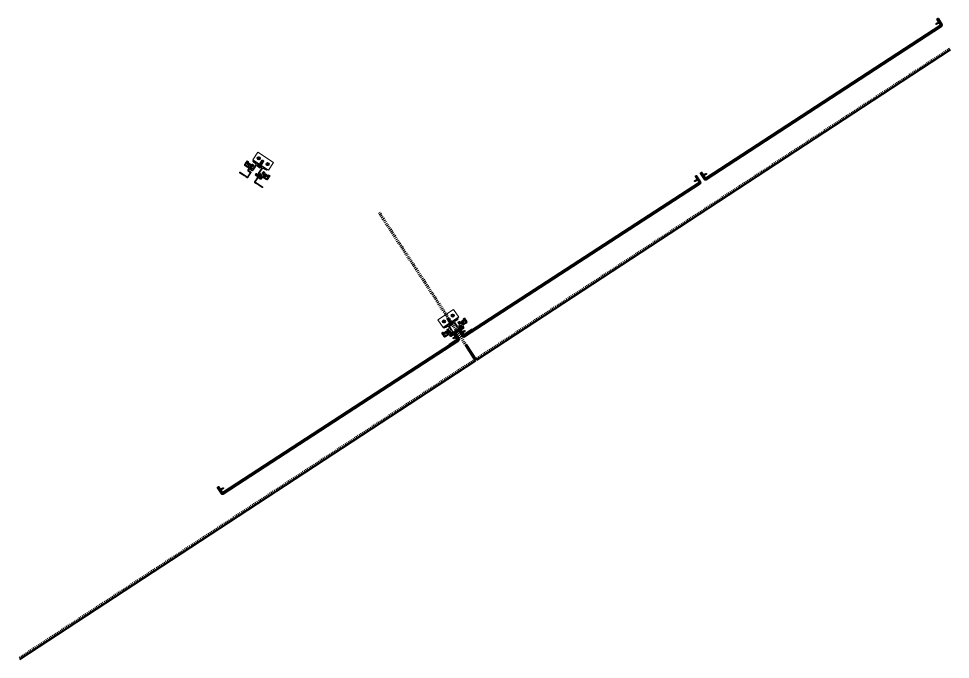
# Model space of a CAD drawing. Header units: inches. Extents: x -301 to 39679, y -468 to 370.
# Drawn here: x 2583 to 2682, y 115.1 to 183.3 of the extents above; entities that cross this region are included whole.
import ezdxf

# ---------------------------------------------------------------- set-up
doc = ezdxf.new("R2010")
doc.units = ezdxf.units.IN
doc.header["$MEASUREMENT"] = 0
for name, pattern in [('DASHED', [0.75, 0.5, -0.25]), ('DASHED2', [0.375, 0.25, -0.125]), ('HIDDEN2', [0.1875, 0.125, -0.0625])]:
    doc.linetypes.add(name, pattern=pattern)
doc.layers.get('Defpoints').update_dxf_attribs({"color": 3})
doc.layers.add('NSE-Construction', color=86, linetype='Continuous', plot=False)
for name, color, linetype, lineweight in [('NSE-Furring 01', 30, 'Continuous', 18), ('NSE-Hardware', 111, 'Continuous', 25), ('NSE-Panels 01', 1, 'Continuous', 40)]:
    doc.layers.add(name, color=color, linetype=linetype, lineweight=lineweight)
doc.styles.add('3_0-0_TEXT', font='simplex.shx', dxfattribs={"width": 0.7, "height": 0.375})
doc.dimstyles.new('$$$FASTENER$$$', dxfattribs={"dimtxt": 0.375, "dimasz": 0, "dimexe": 0, "dimexo": 0, "dimgap": 0, "dimtad": 0, "dimtih": 1, "dimtoh": 1, "dimdec": 4, "dimzin": 3, "dimdsep": 46, "dimlunit": 4, "dimtxsty": '3_0-0_TEXT', "dimblk": 'NONE', "dimcen": 0, "dimclrd": 256, "dimclre": 256, "dimclrt": 256, "dimadec": 0, "dimazin": 0, "dimtfac": 0.375, "dimtdec": 4, "dimtofl": 0, "dimtmove": 1, "dimatfit": 3, "dimldrblk": 'NONE', "dimfxl": 1, "dimtolj": 1, "dimtzin": 0, "dimarcsym": 0})

# ---------------------------------------------------------------- blocks, each defined once
blk = doc.blocks.new('_None')
blk = doc.blocks.new('*U110')
at = {"linetype": 'Continuous'}
blk.add_lwpolyline([(0.642, -1.543), (0.77, -1.543, 0.414214), (0.9, -1.413), (0.9, -1.041, -0.414214), (1, -0.941), (1.109, -0.941, 0.414214), (1.205, -0.845), (1.205, -0.616, -0.414214), (1.255, -0.566), (1.71, -0.566, -0.414214), (1.76, -0.616), (1.76, -1.503, 1), (1.84, -1.503), (1.84, -1.121, 0.302776), (1.827, -1.103, -0.666667), (1.827, -1.08, 0.666667), (1.827, -1.043, -0.666667), (1.827, -1.02, 0.666667), (1.827, -0.983, -0.666667), (1.827, -0.96, 0.666667), (1.827, -0.923, -0.666667), (1.827, -0.9, 0.666667), (1.827, -0.863, -0.666667), (1.827, -0.84, 0.666667), (1.827, -0.803, -0.666667), (1.827, -0.78, 0.666667), (1.827, -0.743, -0.666667), (1.827, -0.72, 0.302776), (1.84, -0.701), (1.84, -0.539, 0.198912), (1.835, -0.528), (1.797, -0.491, 0.198912), (1.786, -0.486), (1.654, -0.486, 0.302776), (1.636, -0.498, -0.666667), (1.612, -0.498, 0.666667), (1.576, -0.498, -0.666667), (1.552, -0.498, 0.666667), (1.516, -0.498, -0.666667), (1.492, -0.498, 0.666667), (1.456, -0.498, -0.666667), (1.432, -0.498, 0.666667), (1.396, -0.498, -0.666667), (1.372, -0.498, 0.666667), (1.336, -0.498, -0.666667), (1.312, -0.498, 0.666667), (1.276, -0.498, -0.666667), (1.252, -0.498, 0.666667), (1.216, -0.498, -0.666667), (1.192, -0.498, 0.302776), (1.174, -0.486), (1.141, -0.486, 0.414214), (1.125, -0.502), (1.125, -0.845, -0.414214), (1.109, -0.861), (0.948, -0.861, -0.414214), (0.932, -0.845), (0.932, -0.58, 0.045635), (0.931, -0.577), (0.917, -0.5, 0.832406), (0.883, -0.5), (0.82, -0.843, 0.045635), (0.82, -0.845), (0.82, -1.413, -0.414214), (0.77, -1.463), (0.642, -1.463, -0.414214), (0.592, -1.413), (0.592, -0.861, 0.01996), (0.592, -0.86), (0.581, -0.719, 0.391021), (0.531, -0.673), (0.354, -0.673, 0.414214), (0.338, -0.689), (0.338, -0.849, 1), (0.418, -0.849), (0.418, -0.769, -0.414214), (0.434, -0.753), (0.496, -0.753, -0.414214), (0.512, -0.769), (0.512, -1.086, 0.262938), (0.52, -1.1, -0.564932), (0.52, -1.125, 0.262938), (0.512, -1.139), (0.512, -1.447, -0.414214), (0.496, -1.463), (0.434, -1.463, -0.414214), (0.418, -1.447), (0.418, -1.383, 1), (0.338, -1.383), (0.338, -1.493, 0.414214), (0.388, -1.543), (0.706, -1.543)], format="xyb", dxfattribs=at)
at = {"linetype": 'DASHED', "lineweight": 0, "transparency": 16777216}
blk.add_lwpolyline([(0.496, -0.772), (0.496, -1.452), (0.434, -1.452), (0.434, -0.772)], close=True, dxfattribs=at)
blk = doc.blocks.new('*U158')
at = {"transparency": 16777216}
blk.add_lwpolyline([(0.798, -0.617), (0.806, -0.625), (0.798, -0.632), (0.806, -0.64), (0.798, -0.647), (0.806, -0.655), (0.798, -0.662), (0.806, -0.67), (0.798, -0.677), (0.806, -0.685), (0.798, -0.692), (0.806, -0.7), (0.798, -0.707), (0.806, -0.715), (0.798, -0.722), (0.806, -0.73), (0.798, -0.737), (0.806, -0.745), (0.798, -0.752), (0.806, -0.76), (0.798, -0.767), (0.806, -0.775), (0.798, -0.782), (0.806, -0.79), (0.798, -0.797), (0.806, -0.805), (0.798, -0.812), (0.806, -0.82), (0.798, -0.827), (0.806, -0.835), (0.798, -0.842), (0.806, -0.85), (0.798, -0.857), (0.806, -0.865), (0.798, -0.872), (0.806, -0.88), (0.798, -0.887), (0.806, -0.895), (0.798, -0.902), (0.806, -0.91), (0.798, -0.917), (0.806, -0.925), (0.798, -0.932), (0.806, -0.94), (0.798, -0.947), (0.806, -0.955), (0.798, -0.962), (0.806, -0.97), (0.798, -0.977), (0.806, -0.985), (0.798, -0.992), (0.806, -1), (0.798, -1.007), (0.806, -1.015), (0.798, -1.022), (0.806, -1.03), (0.798, -1.037), (0.806, -1.045), (0.798, -1.052), (0.806, -1.06), (0.798, -1.067), (0.806, -1.075), (0.798, -1.082), (0.806, -1.09), (0.798, -1.097), (0.806, -1.105), (0.798, -1.112), (0.806, -1.12), (0.798, -1.127), (0.806, -1.135), (0.798, -1.142), (0.806, -1.15), (0.798, -1.157), (0.806, -1.165), (0.806, -1.187), (0.789, -1.35, -0.383421), (0.761, -1.375), (0.716, -1.375, -0.918526), (0.679, -1.179, 0.337188), (0.716, -1.131), (0.716, -0.948, 0.337188), (0.679, -0.9, -0.760886), (0.679, -0.707, 0.337188), (0.716, -0.659), (0.716, -0.497, 0.414214), (0.616, -0.397), (0.19, -0.397, 0.414214), (0.09, -0.497), (0.09, -0.71), (0.055, -0.875, -0.900068), (0, -0.87), (0, -0.015, 1), (0, 0.015), (0, 0.87, -0.900068), (0.055, 0.875), (0.09, 0.71), (0.09, 0.497, 0.414214), (0.19, 0.397), (0.616, 0.397, 0.414214), (0.716, 0.497), (0.716, 0.835, 1), (0.716, 0.855), (0.716, 0.869, 1), (0.716, 0.889), (0.716, 0.943, 0.337188), (0.679, 0.991, -0.873386), (0.706, 1.187), (0.761, 1.187, -0.383421), (0.789, 1.163), (0.806, 1), (0.806, 0.513), (0.836, 0.513), (0.836, 0.397), (0.825, 0.307), (0.19, 0.307, 0.414214), (0.09, 0.207), (0.09, 0.015, 1), (0.09, -0.015), (0.09, -0.207, 0.414214), (0.19, -0.307), (0.825, -0.307), (0.836, -0.397), (0.836, -0.513), (0.806, -0.513), (0.806, -0.55), (0.798, -0.557), (0.806, -0.565), (0.798, -0.572), (0.806, -0.58), (0.798, -0.587), (0.806, -0.595), (0.798, -0.602), (0.806, -0.61)], format="xyb", close=True, dxfattribs=at)
blk = doc.blocks.new('Bolt Head')
blk.add_lwpolyline([(0.25, 0), (0.12, 0.22), (-0.12, 0.22), (-0.25, 0), (-0.12, -0.22), (0.12, -0.22)], close=True)
for radius in [0.312, 0.125]:
    blk.add_circle((0, 0), radius)
blk = doc.blocks.new('*U49')
at = {"linetype": 'Continuous'}
blk.add_lwpolyline([(0.642, 1.543), (0.77, 1.543, -0.414214), (0.9, 1.413), (0.9, 1.041, 0.414214), (1, 0.941), (1.109, 0.941, -0.414214), (1.205, 0.845), (1.205, 0.616, 0.414214), (1.255, 0.566), (1.71, 0.566, 0.414214), (1.76, 0.616), (1.76, 1.503, -1), (1.84, 1.503), (1.84, 1.121, -0.302776), (1.827, 1.103, 0.666667), (1.827, 1.08, -0.666667), (1.827, 1.043, 0.666667), (1.827, 1.02, -0.666667), (1.827, 0.983, 0.666667), (1.827, 0.96, -0.666667), (1.827, 0.923, 0.666667), (1.827, 0.9, -0.666667), (1.827, 0.863, 0.666667), (1.827, 0.84, -0.666667), (1.827, 0.803, 0.666667), (1.827, 0.78, -0.666667), (1.827, 0.743, 0.666667), (1.827, 0.72, -0.302776), (1.84, 0.701), (1.84, 0.539, -0.198912), (1.835, 0.528), (1.797, 0.491, -0.198912), (1.786, 0.486), (1.654, 0.486, -0.302776), (1.636, 0.498, 0.666667), (1.612, 0.498, -0.666667), (1.576, 0.498, 0.666667), (1.552, 0.498, -0.666667), (1.516, 0.498, 0.666667), (1.492, 0.498, -0.666667), (1.456, 0.498, 0.666667), (1.432, 0.498, -0.666667), (1.396, 0.498, 0.666667), (1.372, 0.498, -0.666667), (1.336, 0.498, 0.666667), (1.312, 0.498, -0.666667), (1.276, 0.498, 0.666667), (1.252, 0.498, -0.666667), (1.216, 0.498, 0.666667), (1.192, 0.498, -0.302776), (1.174, 0.486), (1.141, 0.486, -0.414214), (1.125, 0.502), (1.125, 0.845, 0.414214), (1.109, 0.861), (0.948, 0.861, 0.414214), (0.932, 0.845), (0.932, 0.58, -0.045635), (0.931, 0.577), (0.917, 0.5, -0.832406), (0.883, 0.5), (0.82, 0.843, -0.045635), (0.82, 0.845), (0.82, 1.413, 0.414214), (0.77, 1.463), (0.642, 1.463, 0.414214), (0.592, 1.413), (0.592, 0.861, -0.01996), (0.592, 0.86), (0.581, 0.719, -0.391021), (0.531, 0.673), (0.354, 0.673, -0.414214), (0.338, 0.689), (0.338, 0.849, -1), (0.418, 0.849), (0.418, 0.769, 0.414214), (0.434, 0.753), (0.496, 0.753, 0.414214), (0.512, 0.769), (0.512, 1.086, -0.262938), (0.52, 1.1, 0.564932), (0.52, 1.125, -0.262938), (0.512, 1.139), (0.512, 1.447, 0.414214), (0.496, 1.463), (0.434, 1.463, 0.414214), (0.418, 1.447), (0.418, 1.383, -1), (0.338, 1.383), (0.338, 1.493, -0.414214), (0.388, 1.543), (0.706, 1.543)], format="xyb", dxfattribs=at)
at = {"linetype": 'DASHED', "lineweight": 0, "transparency": 16777216}
blk.add_lwpolyline([(0.496, 0.772), (0.496, 1.452), (0.434, 1.452), (0.434, 0.772)], close=True, dxfattribs=at)
blk = doc.blocks.new('*U30')
blk.add_lwpolyline([(0.035, -0.125), (0.035, 0.125), (0.052, 0.125), (0.052, -0.125)], close=True)
for points in [[(0.052, 0.11), (0.136, 0.05), (0.5, 0.05), (0.552, 0), (0.5, -0.05), (0.136, -0.05), (0.052, -0.11), (0.052, 0.11)], [(0.5, 0.05), (0.402, 0.029), (0.373, 0), (0.402, -0.029), (0.5, -0.05)], [(0.402, 0.029), (0.552, 0)]]:
    blk.add_leader(points, dimstyle='$$$FASTENER$$$')
at = {"has_arrowhead": 0}
for points in [[(0.143, 0.05), (0.148, 0.069), (0.184, -0.063), (0.187, -0.051)], [(0.175, 0.05), (0.18, 0.069), (0.215, -0.063), (0.218, -0.051)], [(0.206, 0.05), (0.211, 0.069), (0.246, -0.063), (0.25, -0.051)], [(0.237, 0.05), (0.242, 0.069), (0.278, -0.063), (0.281, -0.051)], [(0.268, 0.05), (0.273, 0.069), (0.309, -0.063), (0.312, -0.051)], [(0.3, 0.05), (0.305, 0.069), (0.34, -0.063), (0.343, -0.051)], [(0.331, 0.05), (0.336, 0.069), (0.371, -0.063), (0.375, -0.051)], [(0.362, 0.05), (0.367, 0.069), (0.403, -0.063), (0.406, -0.051)], [(0.136, 0), (0.153, -0.063), (0.156, -0.051)]]:
    blk.add_leader(points, dimstyle='$$$FASTENER$$$', dxfattribs=at)
blk = doc.blocks.new('*U157')
blk.add_lwpolyline([(30, -0.124), (0.125, -0.125), (0.125, -0.876), (0, -0.876), (0, -0.125, -0.414214), (0.125, 0), (30, 0.001, -0.414214), (30.125, -0.124)], format="xyb")
blk.add_lwpolyline([(30, -0.124), (30, -0.875), (30.125, -0.874), (30.125, -0.124)])
at = {"layer": 'Defpoints'}
for p, q in [((0, 0), (0.185, -0.185)), ((30.125, 0.001), (29.94, -0.184)), ((0.125, -0.876), (0.178, -0.876)), ((30, -0.875), (29.947, -0.875))]:
    blk.add_line(p, q, dxfattribs=at)
for points in [[(0.125, 0), (0, 0), (0, -0.125)], [(30, 0.001), (30.125, 0.001), (30.125, -0.124)]]:
    blk.add_lwpolyline(points, dxfattribs=at)
at = {"layer": 'NSE-Hardware', "xscale": -1, "rotation": 180}
blk.add_blockref('*U30', (-0.035, -0.501), dxfattribs=at)
at = {"layer": 'NSE-Hardware', "xscale": -1}
blk.add_blockref('*U30', (30.16, -0.5), dxfattribs=at)
blk = doc.blocks.new('*U127')
for p, q in [((-0.061, 0.09), (0.028, 0.09)), ((-0.061, -0.09), (0.028, -0.09))]:
    blk.add_line(p, q)
for points in [[(0.028, 0.181), (-0.061, 0.181, 0.414214), (-0.073, 0.168), (-0.073, -0.168, 0.414214), (-0.061, -0.18), (0.028, -0.18)], [(-0.073, 0.103, 0.414214), (-0.061, 0.09, 0.414214), (-0.073, 0.078)], [(-0.073, -0.078, 0.414214), (-0.061, -0.09, 0.414214), (-0.073, -0.103)]]:
    blk.add_lwpolyline(points, format="xyb")
blk.add_lwpolyline([(0.052, 0.196), (0.028, 0.196), (0.028, -0.196), (0.052, -0.196)], close=True)
for points in [[(0.052, 0.08), (0.719, 0.08), (0.802, 0), (0.719, -0.08), (0.052, -0.08), (0.052, 0.08)], [(0.719, 0.08), (0.562, 0.046), (0.516, 0), (0.562, -0.046), (0.719, -0.08)], [(0.562, 0.046), (0.802, 0)]]:
    blk.add_leader(points, dimstyle='$$$FASTENER$$$')
at = {"has_arrowhead": 0}
for points in [[(0.078, 0.08), (0.085, 0.108), (0.143, -0.108), (0.151, -0.08)], [(0.14, 0.08), (0.148, 0.108), (0.206, -0.108), (0.213, -0.08)], [(0.203, 0.08), (0.21, 0.108), (0.268, -0.108), (0.276, -0.08)], [(0.265, 0.08), (0.273, 0.108), (0.331, -0.108), (0.338, -0.08)], [(0.328, 0.08), (0.335, 0.108), (0.393, -0.108), (0.401, -0.08)], [(0.39, 0.08), (0.398, 0.108), (0.456, -0.108), (0.463, -0.08)], [(0.453, 0.08), (0.46, 0.108), (0.518, -0.108), (0.526, -0.08)], [(0.052, 0), (0.081, -0.108), (0.088, -0.08)]]:
    blk.add_leader(points, dimstyle='$$$FASTENER$$$', dxfattribs=at)

msp = doc.modelspace()

# ---------------------------------------------------------------- linework, layer by layer
at = {"color": 253, "linetype": 'DASHED2', "lineweight": 0, "extrusion": (-3.20393e-20, 1, -1.2238e-14)}
msp.add_line((2631.65679, 146.941), (2682.01573, 179.93382), dxfattribs=at)
at = {"color": 0, "linetype": 'Continuous', "lineweight": 0, "extrusion": (-0.916168, 0.400794, 1.05641e-14)}
for p, q in [((2629.38084, 149.81961), (2629.38014, 149.81919)), ((2629.79876, 150.09409), (2629.79806, 150.09367)), ((2630.19194, 149.49395), (2630.2784, 149.3623)), ((2630.2791, 149.36272), (2630.2784, 149.3623))]:
    msp.add_line(p, q, dxfattribs=at)
at = {"layer": 'NSE-Construction'}
for p, q in [((2628.87695, 149.60741), (2628.9214, 149.63656)), ((2630.14847, 150.44124), (2630.19293, 150.47039))]:
    msp.add_line(p, q, dxfattribs=at)
at = {"layer": 'NSE-Furring 01'}
for points in [[(2608.40725, 169.05441), (2607.86422, 168.22066), (2609.54011, 167.12914), (2610.08313, 167.9629)], [(2608.40725, 169.05441), (2610.08313, 167.9629)], [(2607.87786, 168.2416), (2609.55375, 167.15009)], [(2627.54667, 151.22836), (2628.09288, 150.3967), (2629.76458, 151.49462), (2629.21836, 152.32629)], [(2627.54667, 151.22836), (2629.21836, 152.32629)], [(2628.07916, 150.41759), (2629.75085, 151.51552)]]:
    msp.add_lwpolyline(points, dxfattribs=at)
at = {"layer": 'NSE-Panels 01', "color": 9, "linetype": 'HIDDEN2', "ltscale": 0.25, "extrusion": (-3.20393e-20, 1, -1.2238e-14)}
for p, q in [((2681.91099, 180.0524), (2631.57161, 147.07246)), ((2630.49928, 148.47967), (2621.27982, 162.55187)), ((2630.60436, 148.54883), (2621.38666, 162.61834)), ((2631.46638, 147.00352), (2582.98397, 115.24018))]:
    msp.add_line(p, q, dxfattribs=at)
at = {"layer": 'NSE-Panels 01', "extrusion": (-3.20393e-20, 1, -1.2238e-14)}
for p, q in [((2681.99745, 179.92188), (2631.65744, 146.94146)), ((2631.65744, 146.94146), (2630.60436, 148.54883)), ((2631.55271, 146.87176), (2630.49928, 148.47967)), ((2631.55271, 146.87176), (2583.07032, 115.10838))]:
    msp.add_line(p, q, dxfattribs=at)
at = {"layer": 'NSE-Panels 01'}
for points in [[(2608.15469, 166.65436), (2608.22291, 166.7591), (2608.76196, 166.40601), (2608.69374, 166.30127)], [(2628.95571, 149.58432), (2628.88709, 149.6888), (2630.11521, 150.49188), (2630.18383, 150.3874)]]:
    msp.add_lwpolyline(points, close=True, dxfattribs=at)

# ---------------------------------------------------------------- block references
at = {"layer": 'NSE-Furring 01', "xscale": -1}
for name, p, rotation in [('*U49', (2608.73731, 167.57819), 56.92370058426182), ('*U158', (2608.63165, 167.65519), 56.92370058426182), ('*U110', (2608.61315, 167.6577), 56.92370058426182), ('*U158', (2628.91853, 150.87315), 123.295863145514), ('*U110', (2628.90881, 150.85721), 123.295863145514), ('*U49', (2629.03212, 150.93952), 123.295863145514)]:
    msp.add_blockref(name, p, dxfattribs=dict(at, rotation=rotation))
at = {"layer": 'NSE-Hardware'}
for p, xscale, yscale, zscale, rotation in [((2608.50462, 168.39728), 0.5000000000000001, 0.5000000000000001, 0.5000000000000001, 114.4209895767726), ((2609.44137, 167.78418), 0.5000000000000002, 0.5000000000000002, 0.5000000000000002, 294.4209895767726), ((2629.12488, 151.6667), 0.5000000000000001, 0.5000000000000001, 0.5000000000000001, 0.793152138024723), ((2628.18774, 151.0542), 0.5000000000000001, 0.5000000000000001, 0.5000000000000001, 180.7931521380247)]:
    msp.add_blockref('Bolt Head', p, dxfattribs=dict(at, xscale=xscale, yscale=yscale, zscale=zscale, rotation=rotation))
for p, rotation in [((2608.55449, 167.53644), 56.92370058426178), ((2628.9964, 150.75487), 123.2958631455139)]:
    msp.add_blockref('*U127', p, dxfattribs=dict(at, rotation=rotation))
at = {"layer": 'NSE-Panels 01', "xscale": -1, "rotation": 213.0762994157383}
for p in [(2655.94012, 166.07804), (2630.27742, 149.36251), (2604.61539, 132.64745)]:
    msp.add_blockref('*U157', p, dxfattribs=at)

doc.saveas('drawing.dxf')
